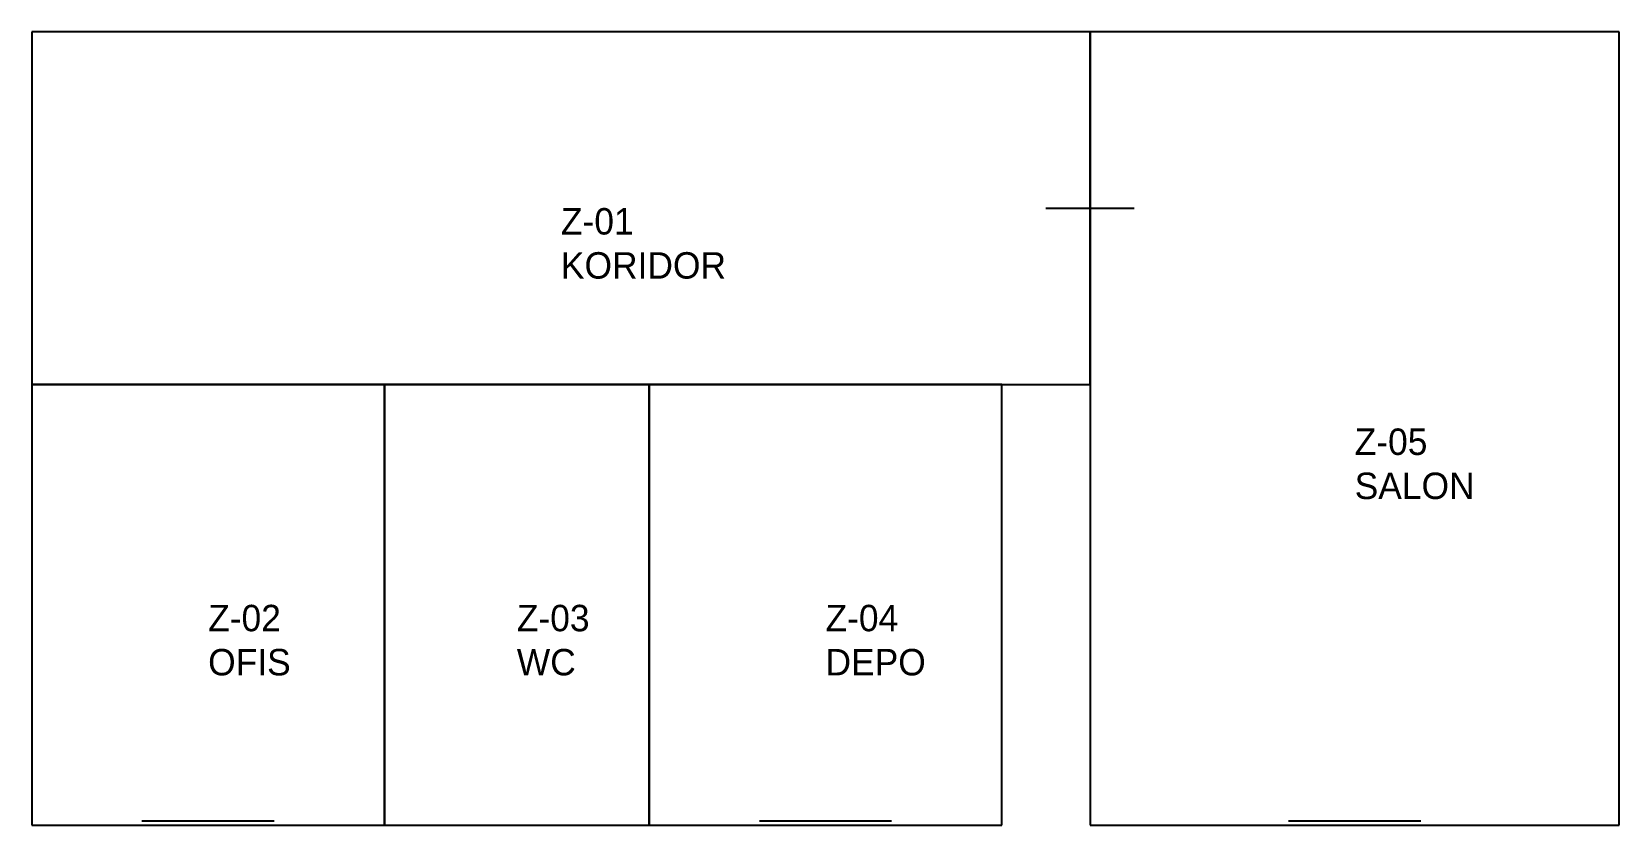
# Model space of a CAD drawing. Header units: metres. Extents: x 0 to 18, y 0 to 9.
import ezdxf

# ---------------------------------------------------------------- set-up
doc = ezdxf.new("R2010")
doc.units = ezdxf.units.M
for name, color, linetype in [('A-AREA-IDEN', 7, 'Continuous'), ('A-DOOR', 7, 'Continuous'), ('A-GLAZ', 7, 'Continuous'), ('A-WALL', 7, 'Continuous')]:
    doc.layers.add(name, color=color, linetype=linetype)

# ---------------------------------------------------------------- blocks, each defined once
blk = doc.blocks.new('KAPI_100x240')
blk.add_line((-0.5, 0), (0.5, 0))
blk = doc.blocks.new('PENCERE_150x150')
for p, q in [((-0.75, 0.05), (0.75, 0.05)), ((-0.75, 0), (0.75, 0))]:
    blk.add_line(p, q)

msp = doc.modelspace()

# ---------------------------------------------------------------- linework, layer by layer
at = {"layer": 'A-WALL'}
for p, q in [((12, 9), (0, 9)), ((0, 9), (0, 5)), ((12, 5), (12, 9)), ((18, 9), (12, 9)), ((12, 9), (12, 0)), ((18, 0), (18, 9)), ((0, 5), (12, 5)), ((4, 5), (0, 5)), ((0, 5), (0, 0)), ((4, 0), (4, 5)), ((7, 5), (4, 5)), ((4, 5), (4, 0)), ((7, 0), (7, 5)), ((11, 5), (7, 5)), ((7, 5), (7, 0)), ((11, 0), (11, 5)), ((0, 0), (4, 0)), ((4, 0), (7, 0)), ((7, 0), (11, 0)), ((12, 0), (18, 0))]:
    msp.add_line(p, q, dxfattribs=at)

# ---------------------------------------------------------------- block references
at = {"layer": 'A-DOOR'}
for p in [(12, 7), (2, 5), (5.5, 5), (9, 5)]:
    msp.add_blockref('KAPI_100x240', p, dxfattribs=at)
at = {"layer": 'A-GLAZ'}
for p in [(2, 0), (9, 0), (15, 0)]:
    msp.add_blockref('PENCERE_150x150', p, dxfattribs=at)

# ---------------------------------------------------------------- texts
at = {"layer": 'A-AREA-IDEN', "char_height": 0.3, "attachment_point": 1}
for s, insert in [('Z-01\\PKORIDOR', (6, 7)), ('Z-05\\PSALON', (15, 4.5)), ('Z-02\\POFIS', (2, 2.5)), ('Z-03\\PWC', (5.5, 2.5)), ('Z-04\\PDEPO', (9, 2.5))]:
    msp.add_mtext(s, dxfattribs=dict(at, insert=insert))

doc.saveas('drawing.dxf')
